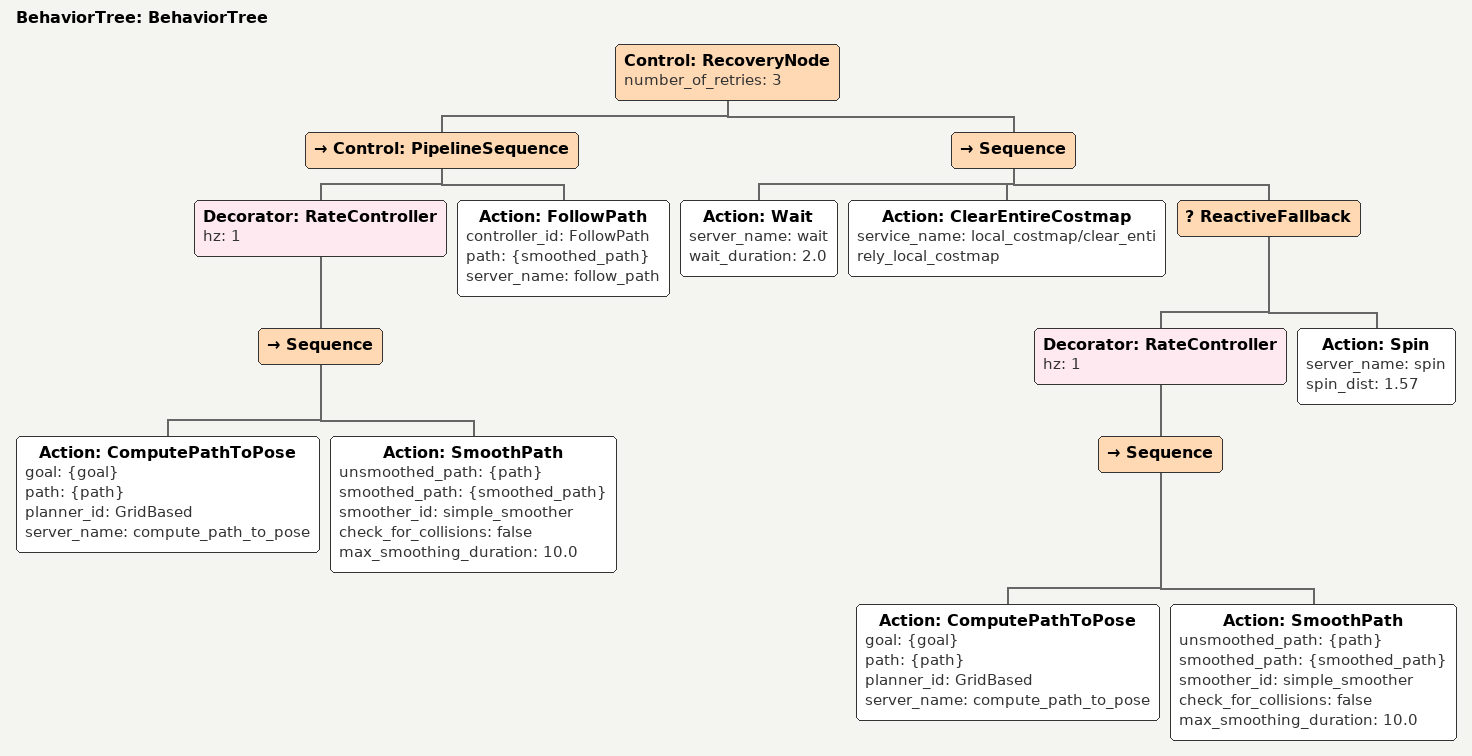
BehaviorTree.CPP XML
<?xml version="1.0"?>
<root BTCPP_format="4" main_tree_to_execute="BehaviorTree">
    <BehaviorTree ID="BehaviorTree">
        <Control ID="RecoveryNode" number_of_retries="3">
            <Control ID="PipelineSequence">
                <Decorator ID="RateController" hz="1">
                    <Sequence>
                        <Action ID="ComputePathToPose" goal="{goal}" path="{path}" planner_id="GridBased" server_name="compute_path_to_pose" />
                        <Action ID="SmoothPath" unsmoothed_path="{path}" smoothed_path="{smoothed_path}" smoother_id="simple_smoother" check_for_collisions="false" max_smoothing_duration="10.0"/>
                    </Sequence>
                </Decorator>
                <Action ID="FollowPath" controller_id="FollowPath" path="{smoothed_path}" server_name="follow_path"/>
            </Control>
            <Sequence>
                <Action ID="Wait" server_name="wait" wait_duration="2.0"/>
                <Action ID="ClearEntireCostmap" service_name="local_costmap/clear_entirely_local_costmap"/>
                <ReactiveFallback>
                    <Decorator ID="RateController" hz="1">
                        <Sequence>
                            <Action ID="ComputePathToPose" goal="{goal}" path="{path}" planner_id="GridBased" server_name="compute_path_to_pose" />
                            <Action ID="SmoothPath" unsmoothed_path="{path}" smoothed_path="{smoothed_path}" smoother_id="simple_smoother" check_for_collisions="false" max_smoothing_duration="10.0"/>
                        </Sequence>
                    </Decorator>
                    <Action ID="Spin" server_name="spin" spin_dist="1.57"/>
                </ReactiveFallback>
            </Sequence>
        </Control>
    </BehaviorTree>
</root>
